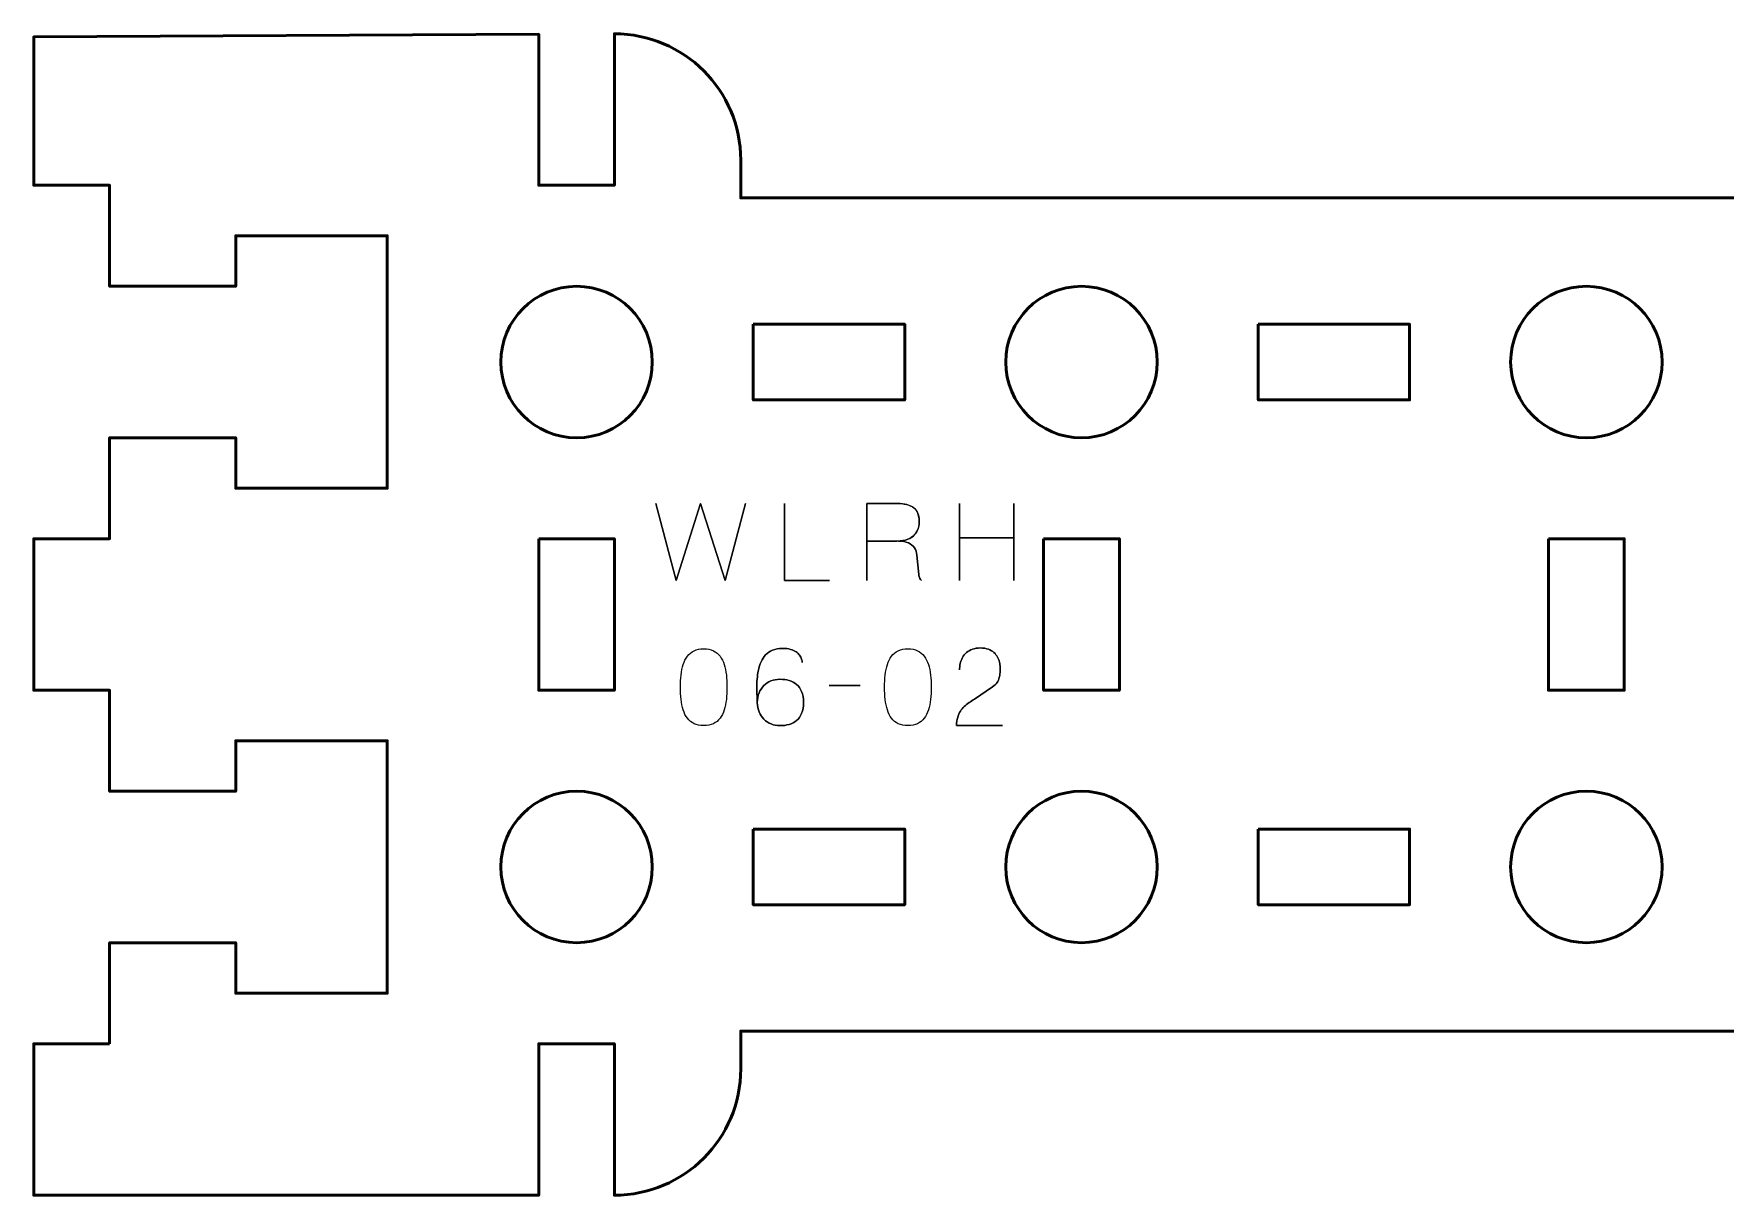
# Model space of a CAD drawing. Header units: centimetres. Extents: x -26.1 to 5.1, y -32.2 to 2.5.
# Drawn here: x -25.65 to -18.95, y -32.23 to -27.63 of the extents above; entities that cross this region are included whole.
import ezdxf

# ---------------------------------------------------------------- set-up
doc = ezdxf.new("R2010")
doc.units = ezdxf.units.CM
doc.header["$MEASUREMENT"] = 0
doc.layers.add('Layer 1', color=7, linetype='Continuous')

msp = doc.modelspace()

# ---------------------------------------------------------------- linework, layer by layer
at = {"layer": 'Layer 1', "color": 114, "lineweight": 53}
msp.add_open_spline([(-25.34997, -31.62503), (-25.34997, -31.62503), (-25.34998, -31.22503), (-25.34998, -31.22503), (-25.34998, -31.22503), (-25.34998, -31.22503), (-24.84997, -31.22503), (-24.84997, -31.22503), (-24.84997, -31.22503), (-24.84997, -31.22503), (-24.84996, -31.42503), (-24.84996, -31.42503), (-24.84996, -31.42503), (-24.84996, -31.42503), (-24.24997, -31.42503), (-24.24997, -31.42503), (-24.24997, -31.42503), (-24.24997, -31.0417), (-24.24997, -30.80836), (-24.24997, -30.42503), (-24.24997, -30.42503), (-24.24997, -30.42503), (-24.84996, -30.42503), (-24.84996, -30.42503), (-24.84996, -30.42503), (-24.84996, -30.42503), (-24.84997, -30.62503), (-24.84997, -30.62503), (-24.84997, -30.62503), (-24.84997, -30.62503), (-25.34997, -30.62503), (-25.34997, -30.62503), (-25.34997, -30.62503), (-25.34997, -30.62503), (-25.34997, -30.22503), (-25.34997, -30.22503), (-25.34997, -30.22503), (-25.34997, -30.22503), (-25.64997, -30.22503), (-25.64997, -30.22503), (-25.64997, -30.22503), (-25.64997, -30.22503), (-25.64997, -29.62503), (-25.64997, -29.62503), (-25.64997, -29.62503), (-25.64997, -29.62503), (-25.34997, -29.62503), (-25.34997, -29.62503), (-25.34997, -29.62503), (-25.34997, -29.62503), (-25.34998, -29.22503), (-25.34998, -29.22503), (-25.34998, -29.22503), (-25.34998, -29.22503), (-24.84997, -29.22503), (-24.84997, -29.22503), (-24.84997, -29.22503), (-24.84997, -29.22503), (-24.84996, -29.42503), (-24.84996, -29.42503), (-24.84996, -29.42503), (-24.84996, -29.42503), (-24.24997, -29.42503), (-24.24997, -29.42503), (-24.24997, -29.42503), (-24.24997, -29.0417), (-24.24997, -28.80836), (-24.24997, -28.42503), (-24.24997, -28.42503), (-24.24997, -28.42503), (-24.84996, -28.42503), (-24.84996, -28.42503), (-24.84996, -28.42503), (-24.84996, -28.42503), (-24.84997, -28.62503), (-24.84997, -28.62503), (-24.84997, -28.62503), (-24.84997, -28.62503), (-25.34997, -28.62503), (-25.34997, -28.62503), (-25.34997, -28.62503), (-25.34997, -28.62503), (-25.34997, -28.22503), (-25.34997, -28.22503), (-25.34997, -28.22503), (-25.34997, -28.22503), (-25.64997, -28.22503), (-25.64997, -28.22503), (-25.64997, -28.22503), (-25.64997, -28.22503), (-25.64997, -27.63753), (-25.64997, -27.63753), (-25.64997, -27.63753), (-25.64997, -27.63753), (-23.64997, -27.62691), (-23.64997, -27.62691), (-23.64997, -27.62691), (-23.64997, -27.62691), (-23.64997, -28.22503), (-23.64997, -28.22503), (-23.64997, -28.22503), (-23.64997, -28.22503), (-23.34997, -28.22503), (-23.34997, -28.22503), (-23.34997, -28.22503), (-23.34997, -28.22503), (-23.34997, -27.62503), (-23.34997, -27.62503), (-23.34997, -27.62503), (-23.07388, -27.62503), (-22.84997, -27.84894), (-22.84997, -28.12503), (-22.84997, -28.12503), (-22.84997, -28.12503), (-22.84997, -28.275), (-22.84997, -28.275), (-22.84997, -28.275), (-22.84997, -28.275), (-14.14999, -28.275), (-14.14999, -28.275), (-14.14999, -28.275), (-14.14999, -28.275), (-14.14999, -28.12503), (-14.14999, -28.12503), (-14.14999, -28.12503), (-14.14999, -27.84894), (-13.92608, -27.62503), (-13.64999, -27.62503), (-13.64999, -27.62503), (-13.64999, -27.62503), (-13.64999, -28.22503), (-13.64999, -28.22503), (-13.64999, -28.22503), (-13.64999, -28.22503), (-13.34999, -28.22503), (-13.34999, -28.22503), (-13.34999, -28.22503), (-13.34999, -28.22503), (-13.34999, -27.62503), (-13.34999, -27.62503), (-13.34999, -27.62503), (-13.34999, -27.62503), (-11.64998, -27.62503), (-11.64998, -27.62503), (-11.64998, -27.62503), (-11.64998, -27.62503), (-11.64999, -27.62503), (-11.64999, -27.62503), (-11.64999, -27.62503), (-11.64999, -27.62503), (-11.34999, -27.62503), (-11.34999, -27.62503), (-11.34999, -27.62503), (-11.34999, -27.62503), (-11.34999, -28.22503), (-11.34999, -28.22503), (-11.34999, -28.22503), (-11.34999, -28.22503), (-11.64999, -28.22503), (-11.64999, -28.22503), (-11.64999, -28.22503), (-11.64999, -28.22503), (-11.64998, -28.62503), (-11.64998, -28.62503), (-11.64998, -28.62503), (-11.64998, -28.62503), (-12.14999, -28.62503), (-12.14999, -28.62503), (-12.14999, -28.62503), (-12.14999, -28.62503), (-12.15, -28.42503), (-12.15, -28.42503), (-12.15, -28.42503), (-12.15, -28.42503), (-12.74999, -28.42503), (-12.74999, -28.42503), (-12.74999, -28.42503), (-12.74999, -28.80836), (-12.74999, -29.0417), (-12.74999, -29.42503), (-12.74999, -29.42503), (-12.74999, -29.42503), (-12.15, -29.42503), (-12.15, -29.42503), (-12.15, -29.42503), (-12.15, -29.42503), (-12.14999, -29.22503), (-12.14999, -29.22503), (-12.14999, -29.22503), (-12.14999, -29.22503), (-11.64999, -29.22503), (-11.64999, -29.22503), (-11.64999, -29.22503), (-11.64999, -29.22503), (-11.64999, -29.62503), (-11.64999, -29.62503), (-11.64999, -29.62503), (-11.64999, -29.62503), (-11.34999, -29.62503), (-11.34999, -29.62503), (-11.34999, -29.62503), (-11.34999, -29.62503), (-11.34999, -30.22503), (-11.34999, -30.22503), (-11.34999, -30.22503), (-11.34999, -30.22503), (-11.64999, -30.22503), (-11.64999, -30.22503), (-11.64999, -30.22503), (-11.64999, -30.22503), (-11.64998, -30.62503), (-11.64998, -30.62503), (-11.64998, -30.62503), (-11.64998, -30.62503), (-12.14999, -30.62503), (-12.14999, -30.62503), (-12.14999, -30.62503), (-12.14999, -30.62503), (-12.15, -30.42503), (-12.15, -30.42503), (-12.15, -30.42503), (-12.15, -30.42503), (-12.74999, -30.42503), (-12.74999, -30.42503), (-12.74999, -30.42503), (-12.74999, -30.80836), (-12.74999, -31.0417), (-12.74999, -31.42503), (-12.74999, -31.42503), (-12.74999, -31.42503), (-12.15, -31.42503), (-12.15, -31.42503), (-12.15, -31.42503), (-12.15, -31.42503), (-12.14999, -31.22503), (-12.14999, -31.22503), (-12.14999, -31.22503), (-12.14999, -31.22503), (-11.64999, -31.22503), (-11.64999, -31.22503), (-11.64999, -31.22503), (-11.64999, -31.22503), (-11.64999, -31.62503), (-11.64999, -31.62503), (-11.64999, -31.62503), (-11.64999, -31.62503), (-11.34999, -31.62503), (-11.34999, -31.62503), (-11.34999, -31.62503), (-11.34999, -31.62503), (-11.34999, -32.21253), (-11.34999, -32.21253), (-11.34999, -32.21253), (-11.34999, -32.21253), (-13.34999, -32.22315), (-13.34999, -32.22315), (-13.34999, -32.22315), (-13.34999, -32.22315), (-13.34999, -31.62503), (-13.34999, -31.62503), (-13.34999, -31.62503), (-13.34999, -31.62503), (-13.64999, -31.62503), (-13.64999, -31.62503), (-13.64999, -31.62503), (-13.64999, -31.62503), (-13.64999, -32.22503), (-13.64999, -32.22503), (-13.64999, -32.22503), (-13.92608, -32.22503), (-14.14999, -32.00112), (-14.14999, -31.72503), (-14.14999, -31.72503), (-14.14999, -31.72503), (-14.14999, -31.57498), (-14.14999, -31.57498), (-14.14999, -31.57498), (-14.14999, -31.57498), (-22.84997, -31.57498), (-22.84997, -31.57498), (-22.84997, -31.57498), (-22.84997, -31.57498), (-22.84997, -31.72503), (-22.84997, -31.72503), (-22.84997, -31.72503), (-22.84997, -32.00112), (-23.07388, -32.22503), (-23.34997, -32.22503), (-23.34997, -32.22503), (-23.34997, -32.22503), (-23.34997, -31.62503), (-23.34997, -31.62503), (-23.34997, -31.62503), (-23.34997, -31.62503), (-23.64997, -31.62503), (-23.64997, -31.62503), (-23.64997, -31.62503), (-23.64997, -31.62503), (-23.64997, -32.22503), (-23.64997, -32.22503), (-23.64997, -32.22503), (-23.64997, -32.22503), (-25.34998, -32.22503), (-25.34998, -32.22503), (-25.34998, -32.22503), (-25.34998, -32.22503), (-25.34997, -32.22503), (-25.34997, -32.22503), (-25.34997, -32.22503), (-25.34997, -32.22503), (-25.64997, -32.22503), (-25.64997, -32.22503), (-25.64997, -32.22503), (-25.64997, -32.22503), (-25.64997, -31.62503), (-25.64997, -31.62503), (-25.64997, -31.62503), (-25.64997, -31.62503), (-25.34997, -31.62503), (-25.34997, -31.62503)], degree=3, knots=[0, 0, 0, 0, 0.0125, 0.0125, 0.0125, 0.0125, 0.025, 0.025, 0.025, 0.025, 0.0375, 0.0375, 0.0375, 0.0375, 0.05, 0.05, 0.05, 0.05, 0.0625, 0.0625, 0.0625, 0.0625, 0.075, 0.075, 0.075, 0.075, 0.0875, 0.0875, 0.0875, 0.0875, 0.1, 0.1, 0.1, 0.1, 0.1125, 0.1125, 0.1125, 0.1125, 0.125, 0.125, 0.125, 0.125, 0.1375, 0.1375, 0.1375, 0.1375, 0.15, 0.15, 0.15, 0.15, 0.1625, 0.1625, 0.1625, 0.1625, 0.175, 0.175, 0.175, 0.175, 0.1875, 0.1875, 0.1875, 0.1875, 0.2, 0.2, 0.2, 0.2, 0.2125, 0.2125, 0.2125, 0.2125, 0.225, 0.225, 0.225, 0.225, 0.2375, 0.2375, 0.2375, 0.2375, 0.25, 0.25, 0.25, 0.25, 0.2625, 0.2625, 0.2625, 0.2625, 0.275, 0.275, 0.275, 0.275, 0.2875, 0.2875, 0.2875, 0.2875, 0.3, 0.3, 0.3, 0.3, 0.3125, 0.3125, 0.3125, 0.3125, 0.325, 0.325, 0.325, 0.325, 0.3375, 0.3375, 0.3375, 0.3375, 0.35, 0.35, 0.35, 0.35, 0.3625, 0.3625, 0.3625, 0.3625, 0.375, 0.375, 0.375, 0.375, 0.3875, 0.3875, 0.3875, 0.3875, 0.4, 0.4, 0.4, 0.4, 0.4125, 0.4125, 0.4125, 0.4125, 0.425, 0.425, 0.425, 0.425, 0.4375, 0.4375, 0.4375, 0.4375, 0.45, 0.45, 0.45, 0.45, 0.4625, 0.4625, 0.4625, 0.4625, 0.475, 0.475, 0.475, 0.475, 0.4875, 0.4875, 0.4875, 0.4875, 0.5, 0.5, 0.5, 0.5, 0.5125, 0.5125, 0.5125, 0.5125, 0.525, 0.525, 0.525, 0.525, 0.5375, 0.5375, 0.5375, 0.5375, 0.55, 0.55, 0.55, 0.55, 0.5625, 0.5625, 0.5625, 0.5625, 0.575, 0.575, 0.575, 0.575, 0.5875, 0.5875, 0.5875, 0.5875, 0.6, 0.6, 0.6, 0.6, 0.6125, 0.6125, 0.6125, 0.6125, 0.625, 0.625, 0.625, 0.625, 0.6375, 0.6375, 0.6375, 0.6375, 0.65, 0.65, 0.65, 0.65, 0.6625, 0.6625, 0.6625, 0.6625, 0.675, 0.675, 0.675, 0.675, 0.6875, 0.6875, 0.6875, 0.6875, 0.7, 0.7, 0.7, 0.7, 0.7125, 0.7125, 0.7125, 0.7125, 0.725, 0.725, 0.725, 0.725, 0.7375, 0.7375, 0.7375, 0.7375, 0.75, 0.75, 0.75, 0.75, 0.7625, 0.7625, 0.7625, 0.7625, 0.775, 0.775, 0.775, 0.775, 0.7875, 0.7875, 0.7875, 0.7875, 0.8, 0.8, 0.8, 0.8, 0.8125, 0.8125, 0.8125, 0.8125, 0.825, 0.825, 0.825, 0.825, 0.8375, 0.8375, 0.8375, 0.8375, 0.85, 0.85, 0.85, 0.85, 0.8625, 0.8625, 0.8625, 0.8625, 0.875, 0.875, 0.875, 0.875, 0.8875, 0.8875, 0.8875, 0.8875, 0.9, 0.9, 0.9, 0.9, 0.9125, 0.9125, 0.9125, 0.9125, 0.925, 0.925, 0.925, 0.925, 0.9375, 0.9375, 0.9375, 0.9375, 0.95, 0.95, 0.95, 0.95, 0.9625, 0.9625, 0.9625, 0.9625, 0.975, 0.975, 0.975, 0.975, 0.9875, 0.9875, 0.9875, 0.9875, 1, 1, 1, 1], dxfattribs=at)
at = {"layer": 'Layer 1', "lineweight": 53}
for points in [[(-23.19998, -28.92503), (-23.19998, -29.0908), (-23.33421, -29.22503), (-23.49998, -29.22503), (-23.49998, -29.22503), (-23.66564, -29.22503), (-23.79997, -29.0908), (-23.79997, -28.92503), (-23.79997, -28.92503), (-23.79997, -28.75937), (-23.66564, -28.62503), (-23.49998, -28.62503), (-23.49998, -28.62503), (-23.33421, -28.62503), (-23.19998, -28.75937), (-23.19998, -28.92503)], [(-21.1999, -28.92503), (-21.1999, -29.0908), (-21.33428, -29.22503), (-21.49991, -29.22503), (-21.49991, -29.22503), (-21.66568, -29.22503), (-21.79991, -29.0908), (-21.79991, -28.92503), (-21.79991, -28.92503), (-21.79991, -28.75937), (-21.66568, -28.62503), (-21.49991, -28.62503), (-21.49991, -28.62503), (-21.33428, -28.62503), (-21.1999, -28.75937), (-21.1999, -28.92503)], [(-19.19997, -28.92503), (-19.19997, -29.0908), (-19.33431, -29.22503), (-19.49997, -29.22503), (-19.49997, -29.22503), (-19.6656, -29.22503), (-19.79998, -29.0908), (-19.79998, -28.92503), (-19.79998, -28.92503), (-19.79998, -28.75937), (-19.6656, -28.62503), (-19.49997, -28.62503), (-19.49997, -28.62503), (-19.33431, -28.62503), (-19.19997, -28.75937), (-19.19997, -28.92503)], [(-22.79996, -28.7751), (-22.79996, -28.7751), (-22.19996, -28.7751), (-22.19996, -28.7751), (-22.19996, -28.7751), (-22.19996, -28.7751), (-22.19996, -29.0751), (-22.19996, -29.0751), (-22.19996, -29.0751), (-22.19996, -29.0751), (-22.79996, -29.0751), (-22.79996, -29.0751), (-22.79996, -29.0751), (-22.79996, -29.0751), (-22.79996, -28.7751), (-22.79996, -28.7751)], [(-20.8, -28.7751), (-20.8, -28.7751), (-20.19999, -28.7751), (-20.19999, -28.7751), (-20.19999, -28.7751), (-20.19999, -28.7751), (-20.19999, -29.0751), (-20.19999, -29.0751), (-20.19999, -29.0751), (-20.19999, -29.0751), (-20.8, -29.0751), (-20.8, -29.0751), (-20.8, -29.0751), (-20.8, -29.0751), (-20.8, -28.7751), (-20.8, -28.7751)], [(-23.64991, -29.62505), (-23.64991, -29.62505), (-23.34991, -29.62505), (-23.34991, -29.62505), (-23.34991, -29.62505), (-23.34991, -29.62505), (-23.34991, -30.22504), (-23.34991, -30.22504), (-23.34991, -30.22504), (-23.34991, -30.22504), (-23.64991, -30.22504), (-23.64991, -30.22504), (-23.64991, -30.22504), (-23.64991, -30.22504), (-23.64991, -29.62505), (-23.64991, -29.62505)], [(-21.64998, -29.62505), (-21.64998, -29.62505), (-21.34998, -29.62505), (-21.34998, -29.62505), (-21.34998, -29.62505), (-21.34998, -29.62505), (-21.34998, -30.22504), (-21.34998, -30.22504), (-21.34998, -30.22504), (-21.34998, -30.22504), (-21.64998, -30.22504), (-21.64998, -30.22504), (-21.64998, -30.22504), (-21.64998, -30.22504), (-21.64998, -29.62505), (-21.64998, -29.62505)], [(-19.65005, -29.62505), (-19.65005, -29.62505), (-19.35004, -29.62505), (-19.35004, -29.62505), (-19.35004, -29.62505), (-19.35004, -29.62505), (-19.35004, -30.22504), (-19.35004, -30.22504), (-19.35004, -30.22504), (-19.35004, -30.22504), (-19.65005, -30.22504), (-19.65005, -30.22504), (-19.65005, -30.22504), (-19.65005, -30.22504), (-19.65005, -29.62505), (-19.65005, -29.62505)], [(-23.19998, -30.92509), (-23.19998, -31.09072), (-23.33421, -31.2251), (-23.49998, -31.2251), (-23.49998, -31.2251), (-23.66564, -31.2251), (-23.79997, -31.09072), (-23.79997, -30.92509), (-23.79997, -30.92509), (-23.79997, -30.75932), (-23.66564, -30.62509), (-23.49998, -30.62509), (-23.49998, -30.62509), (-23.33421, -30.62509), (-23.19998, -30.75932), (-23.19998, -30.92509)], [(-21.1999, -30.92509), (-21.1999, -31.09072), (-21.33428, -31.2251), (-21.49991, -31.2251), (-21.49991, -31.2251), (-21.66568, -31.2251), (-21.79991, -31.09072), (-21.79991, -30.92509), (-21.79991, -30.92509), (-21.79991, -30.75932), (-21.66568, -30.62509), (-21.49991, -30.62509), (-21.49991, -30.62509), (-21.33428, -30.62509), (-21.1999, -30.75932), (-21.1999, -30.92509)], [(-19.19997, -30.92509), (-19.19997, -31.09072), (-19.33431, -31.2251), (-19.49997, -31.2251), (-19.49997, -31.2251), (-19.6656, -31.2251), (-19.79998, -31.09072), (-19.79998, -30.92509), (-19.79998, -30.92509), (-19.79998, -30.75932), (-19.6656, -30.62509), (-19.49997, -30.62509), (-19.49997, -30.62509), (-19.33431, -30.62509), (-19.19997, -30.75932), (-19.19997, -30.92509)], [(-22.79996, -30.77502), (-22.79996, -30.77502), (-22.19996, -30.77502), (-22.19996, -30.77502), (-22.19996, -30.77502), (-22.19996, -30.77502), (-22.19996, -31.07502), (-22.19996, -31.07502), (-22.19996, -31.07502), (-22.19996, -31.07502), (-22.79996, -31.07502), (-22.79996, -31.07502), (-22.79996, -31.07502), (-22.79996, -31.07502), (-22.79996, -30.77502), (-22.79996, -30.77502)], [(-20.8, -30.77502), (-20.8, -30.77502), (-20.19999, -30.77502), (-20.19999, -30.77502), (-20.19999, -30.77502), (-20.19999, -30.77502), (-20.19999, -31.07502), (-20.19999, -31.07502), (-20.19999, -31.07502), (-20.19999, -31.07502), (-20.8, -31.07502), (-20.8, -31.07502), (-20.8, -31.07502), (-20.8, -31.07502), (-20.8, -30.77502), (-20.8, -30.77502)]]:
    msp.add_open_spline(points, degree=3, knots=[0, 0, 0, 0, 0.25, 0.25, 0.25, 0.25, 0.5, 0.5, 0.5, 0.5, 0.75, 0.75, 0.75, 0.75, 1, 1, 1, 1], dxfattribs=at)
at = {"layer": 'Layer 1', "color": 30, "lineweight": 9}
for points, knots in [([(-23.18598, -29.48479), (-23.18598, -29.48479), (-23.10555, -29.79001), (-23.10555, -29.79001), (-23.10555, -29.79001), (-23.10555, -29.79001), (-23.00861, -29.48479), (-23.00861, -29.48479), (-23.00861, -29.48479), (-23.00861, -29.48479), (-22.91166, -29.79001), (-22.91166, -29.79001), (-22.91166, -29.79001), (-22.91166, -29.79001), (-22.83123, -29.48479), (-22.83123, -29.48479), (-22.83123, -29.48479), (-22.83123, -29.48479), (-22.91166, -29.79001), (-22.91166, -29.79001), (-22.91166, -29.79001), (-22.91166, -29.79001), (-23.00861, -29.48479), (-23.00861, -29.48479), (-23.00861, -29.48479), (-23.00861, -29.48479), (-23.10555, -29.79001), (-23.10555, -29.79001), (-23.10555, -29.79001), (-23.10555, -29.79001), (-23.18598, -29.48479), (-23.18598, -29.48479)], [0, 0, 0, 0, 0.125, 0.125, 0.125, 0.125, 0.25, 0.25, 0.25, 0.25, 0.375, 0.375, 0.375, 0.375, 0.5, 0.5, 0.5, 0.5, 0.625, 0.625, 0.625, 0.625, 0.75, 0.75, 0.75, 0.75, 0.875, 0.875, 0.875, 0.875, 1, 1, 1, 1]), ([(-22.49849, -29.79001), (-22.49849, -29.79001), (-22.67671, -29.79001), (-22.67671, -29.79001), (-22.67671, -29.79001), (-22.67671, -29.79001), (-22.67671, -29.48479), (-22.67671, -29.48479), (-22.67671, -29.48479), (-22.67671, -29.48479), (-22.67671, -29.79001), (-22.67671, -29.79001), (-22.67671, -29.79001), (-22.67671, -29.79001), (-22.49849, -29.79001), (-22.49849, -29.79001)], [0, 0, 0, 0, 0.25, 0.25, 0.25, 0.25, 0.5, 0.5, 0.5, 0.5, 0.75, 0.75, 0.75, 0.75, 1, 1, 1, 1]), ([(-22.35075, -29.79001), (-22.35075, -29.79001), (-22.35075, -29.48479), (-22.35075, -29.48479), (-22.35075, -29.48479), (-22.35075, -29.48479), (-22.23941, -29.48479), (-22.23941, -29.48479), (-22.23941, -29.48479), (-22.22389, -29.48479), (-22.21063, -29.48585), (-22.19969, -29.48789), (-22.19969, -29.48789), (-22.18869, -29.48994), (-22.17958, -29.4929), (-22.17239, -29.49678), (-22.17239, -29.49678), (-22.16519, -29.50066), (-22.15955, -29.50539), (-22.15538, -29.51096), (-22.15538, -29.51096), (-22.15115, -29.51647), (-22.14819, -29.52275), (-22.14628, -29.52973), (-22.14628, -29.52973), (-22.14438, -29.53672), (-22.14325, -29.54427), (-22.1429, -29.55252), (-22.1429, -29.55252), (-22.1424, -29.56289), (-22.14353, -29.57291), (-22.14621, -29.58258), (-22.14621, -29.58258), (-22.14896, -29.59231), (-22.15369, -29.60099), (-22.16039, -29.60875), (-22.16039, -29.60875), (-22.16717, -29.61652), (-22.17627, -29.62265), (-22.18784, -29.62724), (-22.18784, -29.62724), (-22.19941, -29.63176), (-22.21373, -29.63415), (-22.23095, -29.63422), (-22.23095, -29.63422), (-22.23095, -29.63422), (-22.35075, -29.63422), (-22.35075, -29.63422), (-22.35075, -29.63422), (-22.35075, -29.63422), (-22.23095, -29.63422), (-22.23095, -29.63422), (-22.23095, -29.63422), (-22.21409, -29.63415), (-22.1999, -29.63176), (-22.1884, -29.62724), (-22.1884, -29.62724), (-22.1769, -29.62265), (-22.16773, -29.61652), (-22.16089, -29.60875), (-22.16089, -29.60875), (-22.15404, -29.60099), (-22.14925, -29.59231), (-22.14642, -29.58258), (-22.14642, -29.58258), (-22.1436, -29.57291), (-22.1424, -29.56289), (-22.1429, -29.55252), (-22.1429, -29.55252), (-22.14332, -29.54222), (-22.14508, -29.53291), (-22.14819, -29.52458), (-22.14819, -29.52458), (-22.15122, -29.51633), (-22.1563, -29.5092), (-22.16336, -29.50327), (-22.16336, -29.50327), (-22.17041, -29.49735), (-22.18015, -29.49276), (-22.1925, -29.48959), (-22.1925, -29.48959), (-22.20484, -29.48641), (-22.22051, -29.48479), (-22.23941, -29.48479), (-22.23941, -29.48479), (-22.23941, -29.48479), (-22.35075, -29.48479), (-22.35075, -29.48479), (-22.35075, -29.48479), (-22.35075, -29.48479), (-22.35075, -29.79001), (-22.35075, -29.79001)], [0, 0, 0, 0, 0.0434783, 0.0434783, 0.0434783, 0.0434783, 0.0869565, 0.0869565, 0.0869565, 0.0869565, 0.1304348, 0.1304348, 0.1304348, 0.1304348, 0.173913, 0.173913, 0.173913, 0.173913, 0.2173913, 0.2173913, 0.2173913, 0.2173913, 0.2608696, 0.2608696, 0.2608696, 0.2608696, 0.3043478, 0.3043478, 0.3043478, 0.3043478, 0.3478261, 0.3478261, 0.3478261, 0.3478261, 0.3913043, 0.3913043, 0.3913043, 0.3913043, 0.4347826, 0.4347826, 0.4347826, 0.4347826, 0.4782609, 0.4782609, 0.4782609, 0.4782609, 0.5217391, 0.5217391, 0.5217391, 0.5217391, 0.5652174, 0.5652174, 0.5652174, 0.5652174, 0.6086957, 0.6086957, 0.6086957, 0.6086957, 0.6521739, 0.6521739, 0.6521739, 0.6521739, 0.6956522, 0.6956522, 0.6956522, 0.6956522, 0.7391304, 0.7391304, 0.7391304, 0.7391304, 0.7826087, 0.7826087, 0.7826087, 0.7826087, 0.826087, 0.826087, 0.826087, 0.826087, 0.8695652, 0.8695652, 0.8695652, 0.8695652, 0.9130435, 0.9130435, 0.9130435, 0.9130435, 0.9565217, 0.9565217, 0.9565217, 0.9565217, 1, 1, 1, 1]), ([(-21.98372, -29.79001), (-21.98372, -29.79001), (-21.98372, -29.6211), (-21.98372, -29.6211), (-21.98372, -29.6211), (-21.98372, -29.6211), (-21.76825, -29.6211), (-21.76825, -29.6211), (-21.76825, -29.6211), (-21.76825, -29.6211), (-21.76825, -29.79001), (-21.76825, -29.79001), (-21.76825, -29.79001), (-21.76825, -29.79001), (-21.76825, -29.48521), (-21.76825, -29.48521), (-21.76825, -29.48521), (-21.76825, -29.48521), (-21.76825, -29.6211), (-21.76825, -29.6211), (-21.76825, -29.6211), (-21.76825, -29.6211), (-21.98372, -29.6211), (-21.98372, -29.6211), (-21.98372, -29.6211), (-21.98372, -29.6211), (-21.98372, -29.48521), (-21.98372, -29.48521), (-21.98372, -29.48521), (-21.98372, -29.48521), (-21.98372, -29.79001), (-21.98372, -29.79001)], [0, 0, 0, 0, 0.125, 0.125, 0.125, 0.125, 0.25, 0.25, 0.25, 0.25, 0.375, 0.375, 0.375, 0.375, 0.5, 0.5, 0.5, 0.5, 0.625, 0.625, 0.625, 0.625, 0.75, 0.75, 0.75, 0.75, 0.875, 0.875, 0.875, 0.875, 1, 1, 1, 1]), ([(-22.13358, -29.79001), (-22.1364, -29.78796), (-22.13852, -29.78549), (-22.14007, -29.7826), (-22.14007, -29.7826), (-22.14163, -29.77971), (-22.14268, -29.77682), (-22.14332, -29.77399), (-22.14332, -29.77399), (-22.14388, -29.77124), (-22.14417, -29.76891), (-22.14417, -29.76715), (-22.14417, -29.76715), (-22.14417, -29.76715), (-22.15179, -29.6901), (-22.15179, -29.6901), (-22.15179, -29.6901), (-22.15263, -29.67903), (-22.15588, -29.66929), (-22.16145, -29.66096), (-22.16145, -29.66096), (-22.1671, -29.65257), (-22.17514, -29.64608), (-22.18572, -29.64135), (-22.18572, -29.64135), (-22.19624, -29.63669), (-22.20936, -29.6343), (-22.22502, -29.63422), (-22.22502, -29.63422), (-22.20936, -29.6343), (-22.19624, -29.63669), (-22.18572, -29.64135), (-22.18572, -29.64135), (-22.17514, -29.64608), (-22.1671, -29.65257), (-22.16145, -29.66096), (-22.16145, -29.66096), (-22.15588, -29.66929), (-22.15263, -29.67903), (-22.15179, -29.6901), (-22.15179, -29.6901), (-22.15179, -29.6901), (-22.14417, -29.76715), (-22.14417, -29.76715), (-22.14417, -29.76715), (-22.14417, -29.76891), (-22.14388, -29.77124), (-22.14332, -29.77399), (-22.14332, -29.77399), (-22.14268, -29.77682), (-22.14163, -29.77971), (-22.14007, -29.7826), (-22.14007, -29.7826), (-22.13852, -29.78549), (-22.1364, -29.78796), (-22.13358, -29.79001)], [0, 0, 0, 0, 0.0714286, 0.0714286, 0.0714286, 0.0714286, 0.1428571, 0.1428571, 0.1428571, 0.1428571, 0.2142857, 0.2142857, 0.2142857, 0.2142857, 0.2857143, 0.2857143, 0.2857143, 0.2857143, 0.3571429, 0.3571429, 0.3571429, 0.3571429, 0.4285714, 0.4285714, 0.4285714, 0.4285714, 0.5, 0.5, 0.5, 0.5, 0.5714286, 0.5714286, 0.5714286, 0.5714286, 0.6428571, 0.6428571, 0.6428571, 0.6428571, 0.7142857, 0.7142857, 0.7142857, 0.7142857, 0.7857143, 0.7857143, 0.7857143, 0.7857143, 0.8571429, 0.8571429, 0.8571429, 0.8571429, 0.9285714, 0.9285714, 0.9285714, 0.9285714, 1, 1, 1, 1]), ([(-22.99653, -30.36532), (-22.98172, -30.36525), (-22.96895, -30.36264), (-22.95829, -30.35756), (-22.95829, -30.35756), (-22.94771, -30.35248), (-22.93889, -30.34521), (-22.93184, -30.33597), (-22.93184, -30.33597), (-22.92485, -30.32666), (-22.91935, -30.31565), (-22.91526, -30.30295), (-22.91526, -30.30295), (-22.91123, -30.29025), (-22.90834, -30.27635), (-22.90672, -30.26111), (-22.90672, -30.26111), (-22.90502, -30.24587), (-22.90418, -30.22985), (-22.90425, -30.21292), (-22.90425, -30.21292), (-22.90418, -30.19606), (-22.90502, -30.18004), (-22.90672, -30.16487), (-22.90672, -30.16487), (-22.90834, -30.1497), (-22.91123, -30.13573), (-22.91526, -30.12303), (-22.91526, -30.12303), (-22.91935, -30.1104), (-22.92485, -30.0994), (-22.93184, -30.09001), (-22.93184, -30.09001), (-22.93889, -30.0807), (-22.94771, -30.07343), (-22.95829, -30.06835), (-22.95829, -30.06835), (-22.96895, -30.0632), (-22.98172, -30.06059), (-22.99653, -30.06052), (-22.99653, -30.06052), (-23.01135, -30.06059), (-23.02412, -30.0632), (-23.03478, -30.06835), (-23.03478, -30.06835), (-23.04536, -30.07343), (-23.05418, -30.0807), (-23.06123, -30.09001), (-23.06123, -30.09001), (-23.06822, -30.0994), (-23.07372, -30.1104), (-23.07781, -30.12303), (-23.07781, -30.12303), (-23.08184, -30.13573), (-23.08473, -30.1497), (-23.08635, -30.16487), (-23.08635, -30.16487), (-23.08804, -30.18004), (-23.08889, -30.19606), (-23.08882, -30.21292), (-23.08882, -30.21292), (-23.08889, -30.22985), (-23.08804, -30.24587), (-23.08635, -30.26111), (-23.08635, -30.26111), (-23.08473, -30.27635), (-23.08184, -30.29025), (-23.07781, -30.30295), (-23.07781, -30.30295), (-23.07372, -30.31565), (-23.06822, -30.32666), (-23.06123, -30.33597), (-23.06123, -30.33597), (-23.05418, -30.34521), (-23.04536, -30.35248), (-23.03478, -30.35756), (-23.03478, -30.35756), (-23.02412, -30.36264), (-23.01135, -30.36525), (-22.99653, -30.36532)], [0, 0, 0, 0, 0.05, 0.05, 0.05, 0.05, 0.1, 0.1, 0.1, 0.1, 0.15, 0.15, 0.15, 0.15, 0.2, 0.2, 0.2, 0.2, 0.25, 0.25, 0.25, 0.25, 0.3, 0.3, 0.3, 0.3, 0.35, 0.35, 0.35, 0.35, 0.4, 0.4, 0.4, 0.4, 0.45, 0.45, 0.45, 0.45, 0.5, 0.5, 0.5, 0.5, 0.55, 0.55, 0.55, 0.55, 0.6, 0.6, 0.6, 0.6, 0.65, 0.65, 0.65, 0.65, 0.7, 0.7, 0.7, 0.7, 0.75, 0.75, 0.75, 0.75, 0.8, 0.8, 0.8, 0.8, 0.85, 0.85, 0.85, 0.85, 0.9, 0.9, 0.9, 0.9, 0.95, 0.95, 0.95, 0.95, 1, 1, 1, 1]), ([(-22.99653, -30.36532), (-22.98172, -30.36525), (-22.96895, -30.36264), (-22.95829, -30.35756), (-22.95829, -30.35756), (-22.94771, -30.35248), (-22.93889, -30.34521), (-22.93184, -30.33597), (-22.93184, -30.33597), (-22.92485, -30.32666), (-22.91935, -30.31565), (-22.91526, -30.30295), (-22.91526, -30.30295), (-22.91123, -30.29025), (-22.90834, -30.27635), (-22.90672, -30.26111), (-22.90672, -30.26111), (-22.90502, -30.24587), (-22.90418, -30.22985), (-22.90425, -30.21292), (-22.90425, -30.21292), (-22.90418, -30.19606), (-22.90502, -30.18004), (-22.90672, -30.16487), (-22.90672, -30.16487), (-22.90834, -30.1497), (-22.91123, -30.13573), (-22.91526, -30.12303), (-22.91526, -30.12303), (-22.91935, -30.1104), (-22.92485, -30.0994), (-22.93184, -30.09001), (-22.93184, -30.09001), (-22.93889, -30.0807), (-22.94771, -30.07343), (-22.95829, -30.06835), (-22.95829, -30.06835), (-22.96895, -30.0632), (-22.98172, -30.06059), (-22.99653, -30.06052), (-22.99653, -30.06052), (-23.01135, -30.06059), (-23.02412, -30.0632), (-23.03478, -30.06835), (-23.03478, -30.06835), (-23.04536, -30.07343), (-23.05418, -30.0807), (-23.06123, -30.09001), (-23.06123, -30.09001), (-23.06822, -30.0994), (-23.07372, -30.1104), (-23.07781, -30.12303), (-23.07781, -30.12303), (-23.08184, -30.13573), (-23.08473, -30.1497), (-23.08635, -30.16487), (-23.08635, -30.16487), (-23.08804, -30.18004), (-23.08889, -30.19606), (-23.08882, -30.21292), (-23.08882, -30.21292), (-23.08889, -30.22985), (-23.08804, -30.24587), (-23.08635, -30.26111), (-23.08635, -30.26111), (-23.08473, -30.27635), (-23.08184, -30.29025), (-23.07781, -30.30295), (-23.07781, -30.30295), (-23.07372, -30.31565), (-23.06822, -30.32666), (-23.06123, -30.33597), (-23.06123, -30.33597), (-23.05418, -30.34521), (-23.04536, -30.35248), (-23.03478, -30.35756), (-23.03478, -30.35756), (-23.02412, -30.36264), (-23.01135, -30.36525), (-22.99653, -30.36532)], [0, 0, 0, 0, 0.05, 0.05, 0.05, 0.05, 0.1, 0.1, 0.1, 0.1, 0.15, 0.15, 0.15, 0.15, 0.2, 0.2, 0.2, 0.2, 0.25, 0.25, 0.25, 0.25, 0.3, 0.3, 0.3, 0.3, 0.35, 0.35, 0.35, 0.35, 0.4, 0.4, 0.4, 0.4, 0.45, 0.45, 0.45, 0.45, 0.5, 0.5, 0.5, 0.5, 0.55, 0.55, 0.55, 0.55, 0.6, 0.6, 0.6, 0.6, 0.65, 0.65, 0.65, 0.65, 0.7, 0.7, 0.7, 0.7, 0.75, 0.75, 0.75, 0.75, 0.8, 0.8, 0.8, 0.8, 0.85, 0.85, 0.85, 0.85, 0.9, 0.9, 0.9, 0.9, 0.95, 0.95, 0.95, 0.95, 1, 1, 1, 1]), ([(-22.78402, -30.27346), (-22.78395, -30.25963), (-22.7817, -30.24714), (-22.77718, -30.23585), (-22.77718, -30.23585), (-22.77274, -30.22463), (-22.76646, -30.21497), (-22.75834, -30.20685), (-22.75834, -30.20685), (-22.7503, -30.19881), (-22.74077, -30.1926), (-22.72991, -30.18823), (-22.72991, -30.18823), (-22.71904, -30.18385), (-22.70712, -30.18167), (-22.69428, -30.18159), (-22.69428, -30.18159), (-22.68137, -30.18152), (-22.6693, -30.18315), (-22.65808, -30.18639), (-22.65808, -30.18639), (-22.64686, -30.18957), (-22.63706, -30.19479), (-22.62852, -30.20199), (-22.62852, -30.20199), (-22.61998, -30.20911), (-22.61328, -30.21857), (-22.60848, -30.23035), (-22.60848, -30.23035), (-22.60369, -30.24213), (-22.60122, -30.25645), (-22.60115, -30.27346), (-22.60115, -30.27346), (-22.60122, -30.29046), (-22.60369, -30.30478), (-22.60848, -30.31657), (-22.60848, -30.31657), (-22.61328, -30.32835), (-22.61998, -30.3378), (-22.62852, -30.34493), (-22.62852, -30.34493), (-22.63706, -30.35213), (-22.64686, -30.35735), (-22.65808, -30.36052), (-22.65808, -30.36052), (-22.6693, -30.36377), (-22.68137, -30.36539), (-22.69428, -30.36532), (-22.69428, -30.36532), (-22.70712, -30.36525), (-22.7189, -30.36306), (-22.7297, -30.35869), (-22.7297, -30.35869), (-22.74042, -30.35431), (-22.74973, -30.3481), (-22.75771, -30.33999), (-22.75771, -30.33999), (-22.76568, -30.33195), (-22.77196, -30.32228), (-22.77647, -30.31099), (-22.77647, -30.31099), (-22.78106, -30.29977), (-22.78353, -30.28729), (-22.78402, -30.27346), (-22.78402, -30.27346), (-22.78431, -30.26647), (-22.78466, -30.25815), (-22.78515, -30.24848), (-22.78515, -30.24848), (-22.78565, -30.23874), (-22.78593, -30.22816), (-22.786, -30.2168), (-22.786, -30.2168), (-22.78607, -30.20537), (-22.78572, -30.19359), (-22.7848, -30.18152), (-22.7848, -30.18152), (-22.78395, -30.16939), (-22.78226, -30.15746), (-22.77979, -30.14568), (-22.77979, -30.14568), (-22.77732, -30.13397), (-22.77379, -30.12289), (-22.76914, -30.11252), (-22.76914, -30.11252), (-22.76448, -30.10215), (-22.75848, -30.09298), (-22.75107, -30.085), (-22.75107, -30.085), (-22.7436, -30.07703), (-22.73449, -30.07075), (-22.7237, -30.06617), (-22.7237, -30.06617), (-22.7129, -30.06165), (-22.70013, -30.05932), (-22.68539, -30.05925), (-22.68539, -30.05925), (-22.67255, -30.05932), (-22.66168, -30.06059), (-22.65265, -30.06306), (-22.65265, -30.06306), (-22.64362, -30.06553), (-22.63621, -30.06885), (-22.63028, -30.07294), (-22.63028, -30.07294), (-22.62443, -30.0771), (-22.61977, -30.08162), (-22.61639, -30.08663), (-22.61639, -30.08663), (-22.613, -30.09157), (-22.61046, -30.09658), (-22.60891, -30.10159), (-22.60891, -30.10159), (-22.60728, -30.10659), (-22.60623, -30.11125), (-22.6058, -30.11556), (-22.6058, -30.11556), (-22.60623, -30.11125), (-22.60728, -30.10659), (-22.60891, -30.10159), (-22.60891, -30.10159), (-22.61046, -30.09658), (-22.613, -30.09157), (-22.61639, -30.08663), (-22.61639, -30.08663), (-22.61977, -30.08162), (-22.62443, -30.0771), (-22.63028, -30.07294), (-22.63028, -30.07294), (-22.63621, -30.06885), (-22.64362, -30.06553), (-22.65265, -30.06306), (-22.65265, -30.06306), (-22.66168, -30.06059), (-22.67255, -30.05932), (-22.68539, -30.05925), (-22.68539, -30.05925), (-22.70013, -30.05932), (-22.7129, -30.06165), (-22.7237, -30.06617), (-22.7237, -30.06617), (-22.73449, -30.07075), (-22.7436, -30.07703), (-22.75107, -30.085), (-22.75107, -30.085), (-22.75848, -30.09298), (-22.76448, -30.10215), (-22.76914, -30.11252), (-22.76914, -30.11252), (-22.77379, -30.12289), (-22.77732, -30.13397), (-22.77979, -30.14568), (-22.77979, -30.14568), (-22.78226, -30.15746), (-22.78395, -30.16939), (-22.7848, -30.18152), (-22.7848, -30.18152), (-22.78572, -30.19359), (-22.78607, -30.20537), (-22.786, -30.2168), (-22.786, -30.2168), (-22.78593, -30.22816), (-22.78565, -30.23874), (-22.78515, -30.24848), (-22.78515, -30.24848), (-22.78466, -30.25815), (-22.78431, -30.26647), (-22.78402, -30.27346), (-22.78402, -30.27346), (-22.78353, -30.28729), (-22.78106, -30.29977), (-22.77647, -30.31099), (-22.77647, -30.31099), (-22.77196, -30.32228), (-22.76568, -30.33195), (-22.75771, -30.33999), (-22.75771, -30.33999), (-22.74973, -30.3481), (-22.74042, -30.35431), (-22.7297, -30.35869), (-22.7297, -30.35869), (-22.7189, -30.36306), (-22.70712, -30.36525), (-22.69428, -30.36532), (-22.69428, -30.36532), (-22.68137, -30.36539), (-22.6693, -30.36377), (-22.65808, -30.36052), (-22.65808, -30.36052), (-22.64686, -30.35735), (-22.63706, -30.35213), (-22.62852, -30.34493), (-22.62852, -30.34493), (-22.61998, -30.3378), (-22.61328, -30.32835), (-22.60848, -30.31657), (-22.60848, -30.31657), (-22.60369, -30.30478), (-22.60122, -30.29046), (-22.60115, -30.27346), (-22.60115, -30.27346), (-22.60122, -30.25645), (-22.60369, -30.24213), (-22.60848, -30.23035), (-22.60848, -30.23035), (-22.61328, -30.21857), (-22.61998, -30.20911), (-22.62852, -30.20199), (-22.62852, -30.20199), (-22.63706, -30.19479), (-22.64686, -30.18957), (-22.65808, -30.18639), (-22.65808, -30.18639), (-22.6693, -30.18315), (-22.68137, -30.18152), (-22.69428, -30.18159), (-22.69428, -30.18159), (-22.70712, -30.18167), (-22.71904, -30.18385), (-22.72991, -30.18823), (-22.72991, -30.18823), (-22.74077, -30.1926), (-22.7503, -30.19881), (-22.75834, -30.20685), (-22.75834, -30.20685), (-22.76646, -30.21497), (-22.77274, -30.22463), (-22.77718, -30.23585), (-22.77718, -30.23585), (-22.7817, -30.24714), (-22.78395, -30.25963), (-22.78402, -30.27346)], [0, 0, 0, 0, 0.0172414, 0.0172414, 0.0172414, 0.0172414, 0.0344828, 0.0344828, 0.0344828, 0.0344828, 0.0517241, 0.0517241, 0.0517241, 0.0517241, 0.0689655, 0.0689655, 0.0689655, 0.0689655, 0.0862069, 0.0862069, 0.0862069, 0.0862069, 0.1034483, 0.1034483, 0.1034483, 0.1034483, 0.1206897, 0.1206897, 0.1206897, 0.1206897, 0.137931, 0.137931, 0.137931, 0.137931, 0.1551724, 0.1551724, 0.1551724, 0.1551724, 0.1724138, 0.1724138, 0.1724138, 0.1724138, 0.1896552, 0.1896552, 0.1896552, 0.1896552, 0.2068966, 0.2068966, 0.2068966, 0.2068966, 0.2241379, 0.2241379, 0.2241379, 0.2241379, 0.2413793, 0.2413793, 0.2413793, 0.2413793, 0.2586207, 0.2586207, 0.2586207, 0.2586207, 0.2758621, 0.2758621, 0.2758621, 0.2758621, 0.2931034, 0.2931034, 0.2931034, 0.2931034, 0.3103448, 0.3103448, 0.3103448, 0.3103448, 0.3275862, 0.3275862, 0.3275862, 0.3275862, 0.3448276, 0.3448276, 0.3448276, 0.3448276, 0.362069, 0.362069, 0.362069, 0.362069, 0.3793103, 0.3793103, 0.3793103, 0.3793103, 0.3965517, 0.3965517, 0.3965517, 0.3965517, 0.4137931, 0.4137931, 0.4137931, 0.4137931, 0.4310345, 0.4310345, 0.4310345, 0.4310345, 0.4482759, 0.4482759, 0.4482759, 0.4482759, 0.4655172, 0.4655172, 0.4655172, 0.4655172, 0.4827586, 0.4827586, 0.4827586, 0.4827586, 0.5, 0.5, 0.5, 0.5, 0.5172414, 0.5172414, 0.5172414, 0.5172414, 0.5344828, 0.5344828, 0.5344828, 0.5344828, 0.5517241, 0.5517241, 0.5517241, 0.5517241, 0.5689655, 0.5689655, 0.5689655, 0.5689655, 0.5862069, 0.5862069, 0.5862069, 0.5862069, 0.6034483, 0.6034483, 0.6034483, 0.6034483, 0.6206897, 0.6206897, 0.6206897, 0.6206897, 0.637931, 0.637931, 0.637931, 0.637931, 0.6551724, 0.6551724, 0.6551724, 0.6551724, 0.6724138, 0.6724138, 0.6724138, 0.6724138, 0.6896552, 0.6896552, 0.6896552, 0.6896552, 0.7068966, 0.7068966, 0.7068966, 0.7068966, 0.7241379, 0.7241379, 0.7241379, 0.7241379, 0.7413793, 0.7413793, 0.7413793, 0.7413793, 0.7586207, 0.7586207, 0.7586207, 0.7586207, 0.7758621, 0.7758621, 0.7758621, 0.7758621, 0.7931034, 0.7931034, 0.7931034, 0.7931034, 0.8103448, 0.8103448, 0.8103448, 0.8103448, 0.8275862, 0.8275862, 0.8275862, 0.8275862, 0.8448276, 0.8448276, 0.8448276, 0.8448276, 0.862069, 0.862069, 0.862069, 0.862069, 0.8793103, 0.8793103, 0.8793103, 0.8793103, 0.8965517, 0.8965517, 0.8965517, 0.8965517, 0.9137931, 0.9137931, 0.9137931, 0.9137931, 0.9310345, 0.9310345, 0.9310345, 0.9310345, 0.9482759, 0.9482759, 0.9482759, 0.9482759, 0.9655172, 0.9655172, 0.9655172, 0.9655172, 0.9827586, 0.9827586, 0.9827586, 0.9827586, 1, 1, 1, 1]), ([(-22.18755, -30.36532), (-22.17274, -30.36525), (-22.15997, -30.36264), (-22.14931, -30.35756), (-22.14931, -30.35756), (-22.13873, -30.35248), (-22.12991, -30.34521), (-22.12286, -30.33597), (-22.12286, -30.33597), (-22.11587, -30.32666), (-22.11037, -30.31565), (-22.10628, -30.30295), (-22.10628, -30.30295), (-22.10225, -30.29025), (-22.09936, -30.27635), (-22.09774, -30.26111), (-22.09774, -30.26111), (-22.09604, -30.24587), (-22.0952, -30.22985), (-22.09527, -30.21292), (-22.09527, -30.21292), (-22.0952, -30.19606), (-22.09604, -30.18004), (-22.09774, -30.16487), (-22.09774, -30.16487), (-22.09936, -30.1497), (-22.10225, -30.13573), (-22.10628, -30.12303), (-22.10628, -30.12303), (-22.11037, -30.1104), (-22.11587, -30.0994), (-22.12286, -30.09001), (-22.12286, -30.09001), (-22.12991, -30.0807), (-22.13873, -30.07343), (-22.14931, -30.06835), (-22.14931, -30.06835), (-22.15997, -30.0632), (-22.17274, -30.06059), (-22.18755, -30.06052), (-22.18755, -30.06052), (-22.20237, -30.06059), (-22.21514, -30.0632), (-22.2258, -30.06835), (-22.2258, -30.06835), (-22.23638, -30.07343), (-22.2452, -30.0807), (-22.25225, -30.09001), (-22.25225, -30.09001), (-22.25924, -30.0994), (-22.26474, -30.1104), (-22.26883, -30.12303), (-22.26883, -30.12303), (-22.27286, -30.13573), (-22.27575, -30.1497), (-22.27737, -30.16487), (-22.27737, -30.16487), (-22.27906, -30.18004), (-22.27991, -30.19606), (-22.27984, -30.21292), (-22.27984, -30.21292), (-22.27991, -30.22985), (-22.27906, -30.24587), (-22.27737, -30.26111), (-22.27737, -30.26111), (-22.27575, -30.27635), (-22.27286, -30.29025), (-22.26883, -30.30295), (-22.26883, -30.30295), (-22.26474, -30.31565), (-22.25924, -30.32666), (-22.25225, -30.33597), (-22.25225, -30.33597), (-22.2452, -30.34521), (-22.23638, -30.35248), (-22.2258, -30.35756), (-22.2258, -30.35756), (-22.21514, -30.36264), (-22.20237, -30.36525), (-22.18755, -30.36532)], [0, 0, 0, 0, 0.05, 0.05, 0.05, 0.05, 0.1, 0.1, 0.1, 0.1, 0.15, 0.15, 0.15, 0.15, 0.2, 0.2, 0.2, 0.2, 0.25, 0.25, 0.25, 0.25, 0.3, 0.3, 0.3, 0.3, 0.35, 0.35, 0.35, 0.35, 0.4, 0.4, 0.4, 0.4, 0.45, 0.45, 0.45, 0.45, 0.5, 0.5, 0.5, 0.5, 0.55, 0.55, 0.55, 0.55, 0.6, 0.6, 0.6, 0.6, 0.65, 0.65, 0.65, 0.65, 0.7, 0.7, 0.7, 0.7, 0.75, 0.75, 0.75, 0.75, 0.8, 0.8, 0.8, 0.8, 0.85, 0.85, 0.85, 0.85, 0.9, 0.9, 0.9, 0.9, 0.95, 0.95, 0.95, 0.95, 1, 1, 1, 1]), ([(-22.18755, -30.36532), (-22.17274, -30.36525), (-22.15997, -30.36264), (-22.14931, -30.35756), (-22.14931, -30.35756), (-22.13873, -30.35248), (-22.12991, -30.34521), (-22.12286, -30.33597), (-22.12286, -30.33597), (-22.11587, -30.32666), (-22.11037, -30.31565), (-22.10628, -30.30295), (-22.10628, -30.30295), (-22.10225, -30.29025), (-22.09936, -30.27635), (-22.09774, -30.26111), (-22.09774, -30.26111), (-22.09604, -30.24587), (-22.0952, -30.22985), (-22.09527, -30.21292), (-22.09527, -30.21292), (-22.0952, -30.19606), (-22.09604, -30.18004), (-22.09774, -30.16487), (-22.09774, -30.16487), (-22.09936, -30.1497), (-22.10225, -30.13573), (-22.10628, -30.12303), (-22.10628, -30.12303), (-22.11037, -30.1104), (-22.11587, -30.0994), (-22.12286, -30.09001), (-22.12286, -30.09001), (-22.12991, -30.0807), (-22.13873, -30.07343), (-22.14931, -30.06835), (-22.14931, -30.06835), (-22.15997, -30.0632), (-22.17274, -30.06059), (-22.18755, -30.06052), (-22.18755, -30.06052), (-22.20237, -30.06059), (-22.21514, -30.0632), (-22.2258, -30.06835), (-22.2258, -30.06835), (-22.23638, -30.07343), (-22.2452, -30.0807), (-22.25225, -30.09001), (-22.25225, -30.09001), (-22.25924, -30.0994), (-22.26474, -30.1104), (-22.26883, -30.12303), (-22.26883, -30.12303), (-22.27286, -30.13573), (-22.27575, -30.1497), (-22.27737, -30.16487), (-22.27737, -30.16487), (-22.27906, -30.18004), (-22.27991, -30.19606), (-22.27984, -30.21292), (-22.27984, -30.21292), (-22.27991, -30.22985), (-22.27906, -30.24587), (-22.27737, -30.26111), (-22.27737, -30.26111), (-22.27575, -30.27635), (-22.27286, -30.29025), (-22.26883, -30.30295), (-22.26883, -30.30295), (-22.26474, -30.31565), (-22.25924, -30.32666), (-22.25225, -30.33597), (-22.25225, -30.33597), (-22.2452, -30.34521), (-22.23638, -30.35248), (-22.2258, -30.35756), (-22.2258, -30.35756), (-22.21514, -30.36264), (-22.20237, -30.36525), (-22.18755, -30.36532)], [0, 0, 0, 0, 0.05, 0.05, 0.05, 0.05, 0.1, 0.1, 0.1, 0.1, 0.15, 0.15, 0.15, 0.15, 0.2, 0.2, 0.2, 0.2, 0.25, 0.25, 0.25, 0.25, 0.3, 0.3, 0.3, 0.3, 0.35, 0.35, 0.35, 0.35, 0.4, 0.4, 0.4, 0.4, 0.45, 0.45, 0.45, 0.45, 0.5, 0.5, 0.5, 0.5, 0.55, 0.55, 0.55, 0.55, 0.6, 0.6, 0.6, 0.6, 0.65, 0.65, 0.65, 0.65, 0.7, 0.7, 0.7, 0.7, 0.75, 0.75, 0.75, 0.75, 0.8, 0.8, 0.8, 0.8, 0.85, 0.85, 0.85, 0.85, 0.9, 0.9, 0.9, 0.9, 0.95, 0.95, 0.95, 0.95, 1, 1, 1, 1]), ([(-21.81333, -30.36532), (-21.81333, -30.36532), (-21.99494, -30.36532), (-21.99494, -30.36532), (-21.99494, -30.36532), (-21.99459, -30.35304), (-21.99304, -30.34218), (-21.99042, -30.33286), (-21.99042, -30.33286), (-21.98774, -30.32355), (-21.98415, -30.31537), (-21.9797, -30.30831), (-21.9797, -30.30831), (-21.97518, -30.30126), (-21.97003, -30.29498), (-21.96418, -30.28947), (-21.96418, -30.28947), (-21.95832, -30.2839), (-21.95204, -30.27882), (-21.94527, -30.27402), (-21.94527, -30.27402), (-21.9385, -30.26929), (-21.93151, -30.26457), (-21.92424, -30.25991), (-21.92424, -30.25991), (-21.92424, -30.25991), (-21.85185, -30.21165), (-21.85185, -30.21165), (-21.85185, -30.21165), (-21.84445, -30.20643), (-21.83866, -30.20072), (-21.83457, -30.19458), (-21.83457, -30.19458), (-21.83041, -30.18844), (-21.82751, -30.18195), (-21.82575, -30.1751), (-21.82575, -30.1751), (-21.82406, -30.16833), (-21.823, -30.16135), (-21.82265, -30.15429), (-21.82265, -30.15429), (-21.82229, -30.14716), (-21.82215, -30.14004), (-21.82222, -30.13291), (-21.82222, -30.13291), (-21.82222, -30.12706), (-21.823, -30.12078), (-21.82455, -30.114), (-21.82455, -30.114), (-21.82617, -30.1073), (-21.82871, -30.1006), (-21.83231, -30.09397), (-21.83231, -30.09397), (-21.83591, -30.08733), (-21.84071, -30.08127), (-21.8467, -30.07576), (-21.8467, -30.07576), (-21.8527, -30.07033), (-21.86011, -30.06596), (-21.86893, -30.06264), (-21.86893, -30.06264), (-21.87775, -30.05932), (-21.88812, -30.05763), (-21.90011, -30.05756), (-21.90011, -30.05756), (-21.91218, -30.05763), (-21.92283, -30.05932), (-21.93201, -30.06257), (-21.93201, -30.06257), (-21.94118, -30.06581), (-21.94901, -30.07033), (-21.9555, -30.07604), (-21.9555, -30.07604), (-21.96199, -30.08176), (-21.96721, -30.08839), (-21.9713, -30.0958), (-21.9713, -30.0958), (-21.9754, -30.10321), (-21.97836, -30.11111), (-21.98026, -30.11944), (-21.98026, -30.11944), (-21.98217, -30.12776), (-21.98309, -30.13623), (-21.98309, -30.14477), (-21.98309, -30.14477), (-21.98309, -30.13623), (-21.98217, -30.12776), (-21.98026, -30.11944), (-21.98026, -30.11944), (-21.97836, -30.11111), (-21.9754, -30.10321), (-21.9713, -30.0958), (-21.9713, -30.0958), (-21.96721, -30.08839), (-21.96199, -30.08176), (-21.9555, -30.07604), (-21.9555, -30.07604), (-21.94901, -30.07033), (-21.94118, -30.06581), (-21.93201, -30.06257), (-21.93201, -30.06257), (-21.92283, -30.05932), (-21.91218, -30.05763), (-21.90011, -30.05756), (-21.90011, -30.05756), (-21.88812, -30.05763), (-21.87775, -30.05932), (-21.86893, -30.06264), (-21.86893, -30.06264), (-21.86011, -30.06596), (-21.8527, -30.07033), (-21.8467, -30.07576), (-21.8467, -30.07576), (-21.84071, -30.08127), (-21.83591, -30.08733), (-21.83231, -30.09397), (-21.83231, -30.09397), (-21.82871, -30.1006), (-21.82617, -30.1073), (-21.82455, -30.114), (-21.82455, -30.114), (-21.823, -30.12078), (-21.82222, -30.12706), (-21.82222, -30.13291), (-21.82222, -30.13291), (-21.82215, -30.14004), (-21.82229, -30.14716), (-21.82265, -30.15429), (-21.82265, -30.15429), (-21.823, -30.16135), (-21.82406, -30.16833), (-21.82575, -30.1751), (-21.82575, -30.1751), (-21.82751, -30.18195), (-21.83041, -30.18844), (-21.83457, -30.19458), (-21.83457, -30.19458), (-21.83866, -30.20072), (-21.84445, -30.20643), (-21.85185, -30.21165), (-21.85185, -30.21165), (-21.85185, -30.21165), (-21.92424, -30.25991), (-21.92424, -30.25991), (-21.92424, -30.25991), (-21.93151, -30.26457), (-21.9385, -30.26929), (-21.94527, -30.27402), (-21.94527, -30.27402), (-21.95204, -30.27882), (-21.95832, -30.2839), (-21.96418, -30.28947), (-21.96418, -30.28947), (-21.97003, -30.29498), (-21.97518, -30.30126), (-21.9797, -30.30831), (-21.9797, -30.30831), (-21.98415, -30.31537), (-21.98774, -30.32355), (-21.99042, -30.33286), (-21.99042, -30.33286), (-21.99304, -30.34218), (-21.99459, -30.35304), (-21.99494, -30.36532), (-21.99494, -30.36532), (-21.99494, -30.36532), (-21.81333, -30.36532), (-21.81333, -30.36532)], [0, 0, 0, 0, 0.0238095, 0.0238095, 0.0238095, 0.0238095, 0.047619, 0.047619, 0.047619, 0.047619, 0.0714286, 0.0714286, 0.0714286, 0.0714286, 0.0952381, 0.0952381, 0.0952381, 0.0952381, 0.1190476, 0.1190476, 0.1190476, 0.1190476, 0.1428571, 0.1428571, 0.1428571, 0.1428571, 0.1666667, 0.1666667, 0.1666667, 0.1666667, 0.1904762, 0.1904762, 0.1904762, 0.1904762, 0.2142857, 0.2142857, 0.2142857, 0.2142857, 0.2380952, 0.2380952, 0.2380952, 0.2380952, 0.2619048, 0.2619048, 0.2619048, 0.2619048, 0.2857143, 0.2857143, 0.2857143, 0.2857143, 0.3095238, 0.3095238, 0.3095238, 0.3095238, 0.3333333, 0.3333333, 0.3333333, 0.3333333, 0.3571429, 0.3571429, 0.3571429, 0.3571429, 0.3809524, 0.3809524, 0.3809524, 0.3809524, 0.4047619, 0.4047619, 0.4047619, 0.4047619, 0.4285714, 0.4285714, 0.4285714, 0.4285714, 0.452381, 0.452381, 0.452381, 0.452381, 0.4761905, 0.4761905, 0.4761905, 0.4761905, 0.5, 0.5, 0.5, 0.5, 0.5238095, 0.5238095, 0.5238095, 0.5238095, 0.547619, 0.547619, 0.547619, 0.547619, 0.5714286, 0.5714286, 0.5714286, 0.5714286, 0.5952381, 0.5952381, 0.5952381, 0.5952381, 0.6190476, 0.6190476, 0.6190476, 0.6190476, 0.6428571, 0.6428571, 0.6428571, 0.6428571, 0.6666667, 0.6666667, 0.6666667, 0.6666667, 0.6904762, 0.6904762, 0.6904762, 0.6904762, 0.7142857, 0.7142857, 0.7142857, 0.7142857, 0.7380952, 0.7380952, 0.7380952, 0.7380952, 0.7619048, 0.7619048, 0.7619048, 0.7619048, 0.7857143, 0.7857143, 0.7857143, 0.7857143, 0.8095238, 0.8095238, 0.8095238, 0.8095238, 0.8333333, 0.8333333, 0.8333333, 0.8333333, 0.8571429, 0.8571429, 0.8571429, 0.8571429, 0.8809524, 0.8809524, 0.8809524, 0.8809524, 0.9047619, 0.9047619, 0.9047619, 0.9047619, 0.9285714, 0.9285714, 0.9285714, 0.9285714, 0.952381, 0.952381, 0.952381, 0.952381, 0.9761905, 0.9761905, 0.9761905, 0.9761905, 1, 1, 1, 1]), ([(-22.49997, -30.20572), (-22.49997, -30.20572), (-22.37678, -30.20572), (-22.37678, -30.20572), (-22.37678, -30.20572), (-22.37678, -30.20572), (-22.49997, -30.20572), (-22.49997, -30.20572)], [0, 0, 0, 0, 0.5, 0.5, 0.5, 0.5, 1, 1, 1, 1])]:
    msp.add_open_spline(points, degree=3, knots=knots, dxfattribs=at)

doc.saveas('drawing.dxf')
